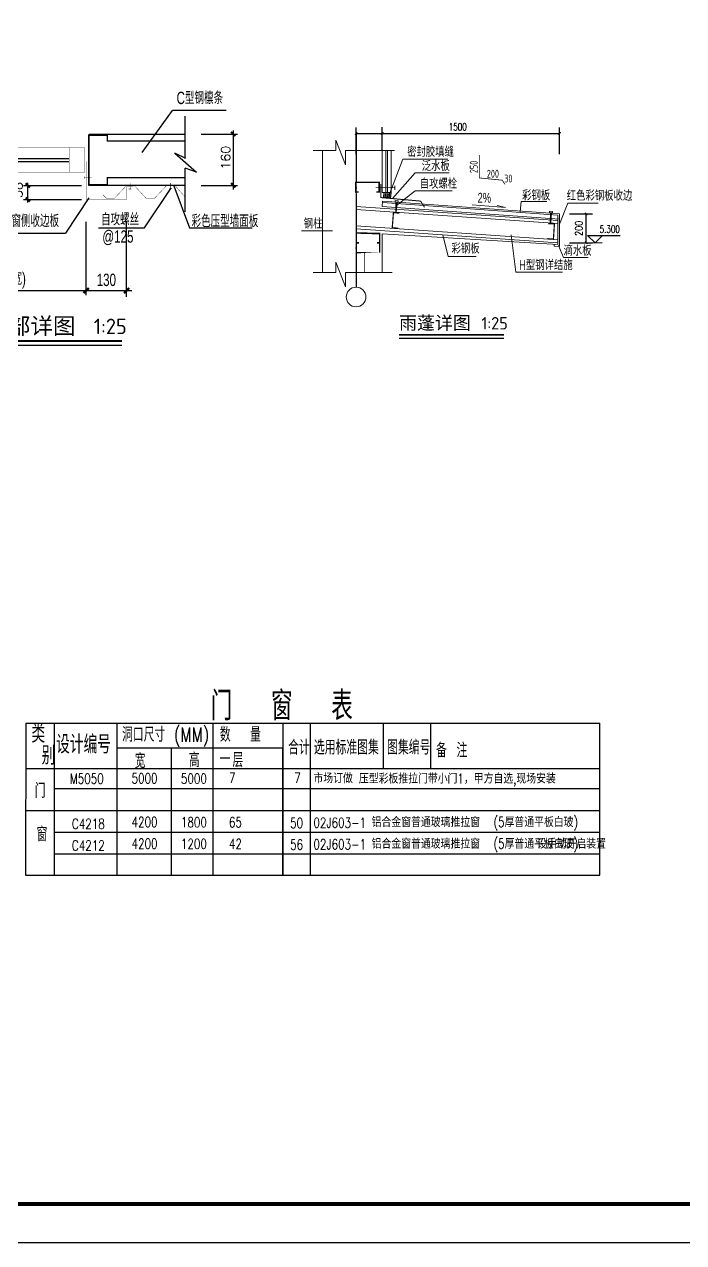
# Model space of a CAD drawing. Extents: x -21908402 to 2681150, y 103181 to 5079726.
# Drawn here: x 1506961 to 1532504, y 103181 to 150415 of the extents above; entities that cross this region are included whole.
import ezdxf

# ---------------------------------------------------------------- set-up
doc = ezdxf.new("R2010")
doc.units = 0
doc.header["$LTSCALE"] = 1000
doc.linetypes.add('DOTE', pattern=[2.4200000000000004, 2, -0.2, 0.02, -0.2])
for name, color, linetype, lineweight in [('3', 123, 'Continuous', 5), ('CC', 3, 'Continuous', 9), ('DIM1', 210, 'Continuous', 9), ('SGT', 40, 'Continuous', 9), ('WALL_$LINE', 7, 'Continuous', 9)]:
    doc.layers.add(name, color=color, linetype=linetype, lineweight=lineweight)
for name, color, linetype in [('DIM_ELEV', 3, 'Continuous'), ('DIM_SYMB', 3, 'Continuous'), ('DOTE', 1, 'DOTE'), ('PUB_DIM', 3, 'Continuous'), ('PUB_TEXT', 7, 'Continuous'), ('PUB_TITLE', 4, 'Continuous'), ('WALL', 6, 'Continuous'), ('文字', 153, 'Continuous')]:
    doc.layers.add(name, color=color, linetype=linetype)
doc.styles.add('_HZTXT', font='txt.shx', dxfattribs={"width": 0.8, "bigfont": 'hztxt.shx'})
doc.styles.add('_TCH_DIM', font='SIMPLEX', dxfattribs={"bigfont": 'GBCBIG'})
doc.styles.add('_TCH_DIM_T3', font='simplex_.ttf', dxfattribs={"width": 0.7058823529411765, "bigfont": 'GBCBIG'})
doc.styles.add('CHIN-1', font='')
doc.styles.add('DIM_FONT', font='simplex.shx', dxfattribs={"width": 0.8})
doc.styles.add('sm', font='SIM08', dxfattribs={"width": 0.7, "height": 5, "bigfont": 'HZTXT'})
doc.styles.get("Standard").update_dxf_attribs({"font": 'tssdeng.shx', "width": 0.7, "bigfont": 'hztxt.shx'})
doc.styles.get('CHIN-1').set_extended_font_data('SimSun')
doc.dimstyles.new('DIMN', dxfattribs={"dimtxt": 300, "dimasz": 100, "dimexe": 250, "dimexo": 300, "dimgap": 150, "dimtad": 1, "dimdec": 0, "dimzin": 0, "dimdsep": 46, "dimtxsty": 'DIM_FONT', "dimblk": 'ARCHTICK', "dimcen": 0.09, "dimclrt": 7, "dimazin": 2, "dimtfac": 1, "dimtdec": 0, "dimtix": 1, "dimtmove": 2, "dimatfit": 3, "dimfxl": 1, "dimtolj": 1, "dimtzin": 0, "dimarcsym": 0})

# ---------------------------------------------------------------- blocks, each defined once
blk = doc.blocks.new('d')
at = {"layer": 'WALL'}
for p, q in [((958098.360620283, -2500727.158631327), (958098.360620283, -2494182.842730624)), ((953570.6467511435, -2495166.661533745), (951835.9237665613, -2495166.661533745)), ((954467.1522626956, -2496819.842608071), (953570.6467511435, -2495166.661533745)), ((954738.9085898479, -2498060.143319595), (955965.1134820958, -2495514.670923803)), ((955965.1134820958, -2495514.670923803), (957402.1695936013, -2495514.670923803)), ((963328.2304559038, -2497238.56748816), (964299.21045938, -2495879.05410926)), ((966038.6907998607, -2495879.05410926), (964299.21045938, -2495879.05410926)), ((951502.4078412768, -2497418.069287374), (951502.4078412768, -2496039.882644902)), ((964713.8575449684, -2497418.069287328), (964713.8575449684, -2496062.899936161)), ((951502.4078412767, -2496647.115531455), (954580.4359084298, -2496647.115531455)), ((953997.5417556544, -2496672.744699552), (953997.5417556544, -2496872.744699552)), ((954597.5417556544, -2496672.744699552), (954597.5417556544, -2498272.744699552)), ((961599.1794849117, -2496672.744699552), (961599.1794849117, -2498272.744699506)), ((964713.8575449683, -2496647.115531455), (961616.2853321363, -2496647.115531455)), ((962199.1794849117, -2496672.744699506), (962199.1794849117, -2496872.744699506)), ((965232.4502648949, -2496641.919231167), (966398.0503345323, -2496641.919231167)), ((966270.2359917057, -2498426.419213818), (966270.2359917057, -2496523.192264171)), ((951502.4078412767, -2496872.744699534), (953997.5417556544, -2496872.744699552)), ((957862.9421046306, -2496791.774069409), (957862.9421046306, -2498188.785694804)), ((958332.9746431042, -2496787.719464194), (958332.9746431042, -2498184.731089588)), ((964713.8575449685, -2496872.744699506), (962199.1794849117, -2496872.744699506)), ((951836.2750998554, -2497251.330966534), (951134.0681771603, -2497870.200174426)), ((951485.1719467756, -2497426.677151801), (951836.2750998554, -2497251.330966534)), ((955228.5610566218, -2497422.744699506), (957862.9421046306, -2497422.744699552)), ((958042.9083390464, -2497586.340486941), (957654.1030178149, -2497378.378772161)), ((957654.1030178149, -2497378.378772161), (957862.9421046306, -2497545.236090369)), ((957862.9421046306, -2497445.236090416), (958042.9083390464, -2497586.340486941)), ((958512.94087752, -2497582.285881726), (958124.1355562885, -2497374.324166946)), ((958124.1355562885, -2497374.324166946), (958332.9746431042, -2497541.181485153)), ((958332.9746431042, -2497422.744699552), (960970.0443188031, -2497422.744699552)), ((958332.9746431042, -2497441.181485153), (958512.94087752, -2497582.285881726)), ((964379.9902860173, -2497251.330966534), (965082.1972090849, -2497870.200174426)), ((964731.0934394696, -2497426.677151801), (964379.9902860173, -2497251.330966534)), ((951134.0681771603, -2497870.200174426), (951502.4078412768, -2497743.104650391)), ((951502.4078412768, -2499280.726734347), (951502.4078412768, -2497743.104650391)), ((955228.5610566218, -2497522.744699506), (957862.9421046306, -2497522.744699506)), ((958332.9746431042, -2497522.744699506), (960970.0443188031, -2497522.744699552)), ((965082.1972090849, -2497870.200174426), (964713.8575449684, -2497743.104650391)), ((964713.8575449684, -2499156.433022938), (964713.8575449684, -2497743.104650391)), ((951502.4078412768, -2498055.436698704), (954009.0943968226, -2498055.436698704)), ((953997.5417556544, -2498072.744699552), (953997.5417556544, -2498272.744699552)), ((959635.5522876908, -2498853.751613976), (959635.5522876908, -2498211.93042843)), ((964713.8575449684, -2498055.436698704), (962187.626844116, -2498055.436698704)), ((962199.1794849117, -2498072.744699506), (962199.1794849117, -2498272.744699506)), ((951502.407841277, -2498295.378030682), (954609.0943968226, -2498295.378030682)), ((952057.2348646452, -2500375.0482614), (951944.759311371, -2498397.118120625)), ((952057.2348646452, -2500375.0482614), (953259.5716746827, -2498409.098685238)), ((954634.4628179749, -2498563.606773208), (955440.3779769619, -2499651.257043922)), ((959488.631464385, -2498296.59363272), (961368.6474154075, -2498296.59363272)), ((964713.8575449685, -2498295.378030682), (961587.626844116, -2498295.378030682)), ((963399.6987356561, -2499669.660497537), (964249.8740528193, -2498395.89022131)), ((964342.1528506506, -2498308.490137918), (964854.4519063476, -2499669.660497537)), ((965232.4502648949, -2498298.493456499), (966398.1039559883, -2498298.493456499)), ((959488.631464385, -2498747.346245203), (961363.6354623665, -2498747.346245203)), ((961599.9263910879, -2498697.568744219), (960845.8579892595, -2499838.454865649)), ((962820.350932919, -2501892.039105765), (962820.350932919, -2499445.431078601)), ((953375.3218161245, -2501840.574230257), (953375.3218161245, -2499472.220576558)), ((954680.7733374019, -2501840.574230257), (954680.7733374019, -2499472.220576558)), ((955440.3779769619, -2499651.257043922), (957319.2490706141, -2499651.257043922)), ((959101.1376983928, -2499838.454865649), (960845.8579892595, -2499838.454865649)), ((961515.9479035367, -2501840.574230257), (961515.9479035367, -2499472.220576511)), ((961917.4273916426, -2499669.660497537), (963399.6987356561, -2499669.660497537)), ((964854.4519063476, -2499669.660497537), (966880.5350701399, -2499669.660497537)), ((950584.3206652598, -2500375.0482614), (952057.2348646452, -2500375.0482614)), ((953194.6957348217, -2501695.19879469), (962988.49697917, -2501695.19879469))]:
    blk.add_line(p, q, dxfattribs=at)
for points, const_width in [([(957885.5584686925, -2494515.398149644), (958313.4354396095, -2494515.398149644)], 10), ([(957885.5584686925, -2494726.444922095), (958313.4354396095, -2494726.444922095)], 10), ([(953971.9915063833, -2498072.744699552), (953997.5417556134, -2498072.744699552), (953997.5417556134, -2498272.744699552), (954597.5417556134, -2498272.744699529), (954597.5417556134, -2496672.744699517), (953997.5417556134, -2496672.744699541), (953997.5417556134, -2496872.744699541)], 50), ([(962224.7297343095, -2498072.744699549), (962199.1794850794, -2498072.744699549), (962199.1794850794, -2498272.744699549), (961599.1794850868, -2498272.744699526), (961599.1794850868, -2496672.744699514), (962199.1794850794, -2496672.744699538), (962199.1794850794, -2496872.744699538)], 50), ([(966333.503119037, -2496705.186358652), (966196.457480636, -2496568.140720248)], 66), ([(954728.5610566144, -2497072.744699528), (957862.9421045152, -2497072.744699529)], 10), ([(954728.5610566144, -2497072.744699528), (954728.5610566144, -2497872.744699529)], 10), ([(955228.5610566144, -2497072.744699528), (955228.5610566144, -2497872.744699529)], 10), ([(958332.9746429515, -2497072.744699529), (961470.044318751, -2497072.744699532)], 10), ([(960970.044318751, -2497072.744699528), (960970.044318751, -2497872.744699529)], 10), ([(961470.044318751, -2497072.744699532), (961470.044318751, -2497872.744699529)], 10), ([(954672.6252396596, -2497518.665149943), (954672.6252396596, -2498748.097574573)], 10), ([(954728.5610566144, -2497872.744699529), (957862.9421045152, -2497872.744699529)], 10), ([(958332.9746429515, -2497872.744699529), (961470.044318751, -2497872.744699529)], 10), ([(961524.0960010332, -2497518.665149941), (961524.0960010332, -2498748.09757457)], 10), ([(951949.708405592, -2498220.856654524), (951949.708405592, -2498410.918102026)], 20), ([(953259.5716748056, -2498228.55041606), (953259.5716748056, -2498418.611863563)], 20), ([(954506.3287038845, -2498051.95754549), (954753.869185139, -2498051.95754549)], 20), ([(954744.3560068053, -2498008.721063813), (954744.3560067979, -2498095.194027164)], 20), ([(959700.1995844212, -2498367.206452096), (959563.1539460164, -2498230.160813692)], 66), ([(961690.3925368157, -2498051.957545487), (961442.8520555613, -2498051.957545487)], 20), ([(961452.3652338949, -2498008.721063812), (961452.3652338949, -2498095.194027163)], 20), ([(962937.1495658909, -2498228.550416057), (962937.1495658909, -2498418.61186356)], 20), ([(964247.0128351008, -2498220.856654519), (964247.0128351008, -2498410.918102023)], 20), ([(966333.552722354, -2498361.760584009), (966196.5070839529, -2498224.714945605)], 66), ([(951806.7735141111, -2498308.490137921), (951502.4078412767, -2498653.029008786)], 10.8), ([(952089.9342573737, -2498308.490137921), (951806.7735141111, -2498308.490137921)], 10.8), ([(951992.9448872698, -2498401.404923691), (951906.4719239143, -2498401.404923689)], 20), ([(952468.8977814694, -2498711.690137921), (952089.9342573737, -2498308.490137921)], 10.8), ([(953118.6918963348, -2498308.490137921), (952747.3076265422, -2498711.690137921)], 10.8), ([(953385.8728083489, -2498308.490137921), (953118.6918963348, -2498308.490137921)], 10.8), ([(953161.9094684166, -2498340.069869625), (953386.4077810613, -2498340.069869625)], 10), ([(953302.8081564833, -2498409.098685228), (953216.3351931279, -2498409.098685226)], 20), ([(953381.7550448594, -2498335.551397254), (953381.7550448594, -2498752.837145668)], 10), ([(953764.8362025474, -2498711.690137921), (953385.8728083489, -2498308.490137921)], 10.8), ([(954025.5265590218, -2498711.690137921), (954136.3906477136, -2498600.826049231)], 10.8), ([(959698.9448282537, -2498821.449918864), (959561.8991898489, -2498684.404280459)], 66), ([(962171.194681671, -2498711.690137919), (962060.3305929829, -2498600.82604923)], 10.8), ([(962431.8850381528, -2498711.690137919), (962810.8484323439, -2498308.490137918)], 10.8), ([(963034.8117722799, -2498340.069869623), (962810.313459639, -2498340.069869623)], 10), ([(962810.8484323439, -2498308.490137918), (963078.0293443655, -2498308.490137918)], 10.8), ([(962814.9661958334, -2498335.551397251), (962814.9661958334, -2498752.837145665)], 10), ([(962893.9130842169, -2498409.098685225), (962980.3860475686, -2498409.098685224)], 20), ([(963078.0293443655, -2498308.490137918), (963449.4136141506, -2498711.690137917)], 10.8), ([(963727.8234592308, -2498711.690137917), (964106.7869833228, -2498308.490137918)], 10.8), ([(964106.7869833228, -2498308.490137918), (964389.9477265892, -2498308.490137918)], 10.8), ([(964203.7763534305, -2498401.404923687), (964290.2493167785, -2498401.404923686)], 20), ([(964389.9477265892, -2498308.490137918), (964713.8575449684, -2498675.152784355)], 10.8), ([(952747.3076265422, -2498711.690137921), (952468.8977814694, -2498711.690137921)], 10.8), ([(953375.76337532, -2498748.097574573), (954672.6252396596, -2498748.097574573)], 10), ([(954025.5265590218, -2498711.690137921), (953764.8362025474, -2498711.690137921)], 10.8), ([(962820.9578653802, -2498748.09757457), (961524.0960010332, -2498748.09757457)], 10), ([(962171.194681671, -2498711.690137919), (962431.8850381528, -2498711.690137919)], 10.8), ([(963449.4136141506, -2498711.690137917), (963727.8234592308, -2498711.690137917)], 10.8), ([(957886.1248834361, -2500263.534162834), (958314.0018543531, -2500263.534162834)], 10), ([(957886.1248834361, -2500474.580935284), (958314.0018543531, -2500474.580935284)], 10), ([(953292.9093201351, -2501778.667344033), (953458.9837164734, -2501612.592947693)], 79.97999999200202), ([(954598.3608413492, -2501778.667344033), (954764.4352376875, -2501612.592947693)], 79.97999999200202), ([(961433.5354074021, -2501778.730813633), (961599.6098037479, -2501612.656417292)], 79.97999999200202), ([(962737.9384370488, -2501778.730813633), (962904.0128333871, -2501612.656417292)], 79.97999999200202)]:
    blk.add_lwpolyline(points, dxfattribs=dict(at, const_width=const_width))
at = {"layer": 'WALL', "color": 3, "const_width": 70}
blk.add_lwpolyline([(953917.8671302206, -2503322.367381223), (962669.155564518, -2503322.367381223)], dxfattribs=at)
at = {"layer": 'WALL', "color": 3}
blk.add_lwpolyline([(953917.8671302206, -2503462.367381223), (962669.155564518, -2503462.367381223)], dxfattribs=at)
at = {"layer": 'WALL', "style": 'sm', "width": 0.7}
for s, p in [('C型钢檩条', (951886.2176402109, -2494993.903200663)), ('自攻螺丝', (956017.3656508413, -2495347.829953338)), ('@250', (956206.8725152244, -2495931.162177942)), ('C型钢檩条', (964436.6281004581, -2495670.467276387)), ('窗侧收边板', (955535.8535697288, -2499481.569612487)), ('窗侧收边板', (959103.9775695428, -2499642.08548277)), ('自攻螺丝', (961997.3133313073, -2499593.270460976)), ('彩色压型墙面板', (964920.0126154362, -2499646.26306134)), ('自攻螺丝', (950587.7272788286, -2500234.595223493)), ('@125', (962039.5974169065, -2500148.671267669)), ('@125', (950764.9548764005, -2500853.388479515)), ('130', (953715.107555904, -2501548.786634631)), ('4200', (957657.2071777959, -2501547.638875901)), ('(窗宽)', (958705.6696222336, -2501508.522450809)), ('130', (961855.7971129497, -2501548.786634631))]:
    blk.add_text(s, height=400, dxfattribs=at).set_placement(p)
at = {"layer": 'WALL', "style": '_TCH_DIM'}
for s, p in [('160', (966170.9843611759, -2497787.505906665)), ('38', (959458.7067740341, -2498705.106949139))]:
    blk.add_text(s, height=300, rotation=90, dxfattribs=at).set_placement(p)
at = {"layer": 'WALL', "color": 0, "style": 'CHIN-1'}
blk.add_text('窗与墙皮建筑细部详图', height=531.6455696202532, dxfattribs=at).set_placement((953917.8671302206, -2503102.620545779))
at = {"layer": 'WALL', "color": 0}
blk.add_text('1:25', height=500, dxfattribs=at).set_placement((961760.2299994191, -2503102.620545779))
blk = doc.blocks.new('_ArchTick')
at = {"color": 0, "linetype": 'ByBlock', "const_width": 0.4}
blk.add_lwpolyline([(-0.5, -0.5), (0.5, 0.5)], dxfattribs=at)
blk = doc.blocks.new('*D78')
at = {"layer": 'Defpoints', "color": 0}
for p in [(802377.8300559158, -2479624.633473248), (803352.9438954825, -2479624.633473248), (802377.8300559158, -2480792.601889545)]:
    blk.add_point(p, dxfattribs=at)
at = {"layer": 'PUB_DIM', "color": 0, "lineweight": -2}
for p, q in [((802677.8300559158, -2479624.633473248), (803602.9438954825, -2479624.633473248)), ((803352.9438954825, -2480792.601889545), (803352.9438954825, -2479624.633473248)), ((802677.8300559158, -2480792.601889545), (803602.9438954825, -2480792.601889545))]:
    blk.add_line(p, q, dxfattribs=at)
at = {"layer": 'PUB_DIM', "color": 0, "lineweight": -2, "xscale": 100, "yscale": 100, "zscale": 100}
for p, rotation in [((803352.9438954825, -2479624.633473248), 90), ((803352.9438954825, -2480792.601889545), 270)]:
    blk.add_blockref('_ArchTick', p, dxfattribs=dict(at, rotation=rotation))
at = {"layer": 'PUB_DIM', "color": 7, "insert": (803052.9438954829, -2480208.617681396), "char_height": 300, "attachment_point": 5, "rotation": 90, "style": 'DIM_FONT'}
blk.add_mtext('\\A1;200', dxfattribs=at)
blk = doc.blocks.new('GFDDSSS')
for p, q in [((1368829.423831532, 91738.01101260568), (1368829.423831532, 89975.87197883821)), ((1370657.920883108, 91738.01101260568), (1370657.920883108, 89975.89201021832)), ((1358510.135506628, 90786.73209015682), (1364941.084840809, 90787.27014496207)), ((1354972.322302139, 89975.72183172894), (1377215.869154189, 89975.9638533335)), ((1356075.324414068, 89975.73225631955), (1377215.931266171, 89975.9638539211)), ((1356075.580261111, 89208.03196017619), (1377216.166095292, 89208.27398178284)), ((1354972.423331555, 88353.45577482652), (1377215.970183597, 88353.69779642898)), ((1356075.361148419, 88353.48045963509), (1377215.9469826, 88353.72248124128)), ((1356075.395499117, 88353.48046028259), (1377215.981333297, 88353.7224818882)), ((1356075.472346192, 88353.45577665168), (1377216.058180373, 88353.69779825833)), ((1356075.472346192, 88353.45577665168), (1377216.058180373, 88353.69779825833)), ((1356075.472346192, 88353.45577665168), (1377216.046493806, 88353.67625512433)), ((1356075.484032759, 88353.47731978522), (1377216.069866942, 88353.71934139234)), ((1356075.484032759, 88353.47731978522), (1377216.058180373, 88353.69779825833)), ((1356075.61169899, 88353.47732106684), (1377216.197533172, 88353.71934267349)), ((1356075.662523301, 88353.47732157697), (1377216.248357483, 88353.71934318362)), ((1356075.472346038, 87515.86572383932), (1377216.05818022, 87516.10774544597)), ((1356075.502373959, 87515.88726647565), (1377216.076521571, 87516.10774494772)), ((1356075.58796109, 87515.88726804621), (1377216.162108703, 87516.10774651886)), ((1356075.481931642, 86678.5632727527), (1377216.067765823, 86678.80529435935)), ((1356075.48193489, 86678.27953127104), (1377216.067769072, 86678.52155287769))]:
    blk.add_line(p, q)
at = {"layer": 'PUB_TEXT'}
for p, q in [((1356075.364581943, 91737.70259211754), (1356074.680791799, 85840.69332951674)), ((1358510.114673659, 91737.78213072714), (1358509.518611443, 85840.72465941813)), ((1362219.081173995, 91737.80510306364), (1362218.379744115, 85840.77238261871)), ((1364941.084840799, 91738.23902202974), (1364940.401065926, 85840.80740780968)), ((1366000.608392928, 91738.01101260813), (1365999.848503803, 85840.82104008674)), ((1360608.000966237, 90786.73209015612), (1360607.311349908, 85840.75165244378)), ((1364940.368092133, 85840.80740738541), (1364941.057705932, 90786.84651799622)), ((1364940.387057172, 85840.80740762944), (1364941.076665256, 90787.35074124316)), ((1364940.395245267, 85840.8074077348), (1364941.084840799, 90787.27014497464)), ((1364940.395245267, 85840.8074077348), (1364941.084840799, 90787.27014496626)), ((1364940.395245269, 85840.80740773477), (1364941.084840799, 90787.27014497778)), ((1364940.39522924, 85840.8074077346), (1364941.084840799, 90787.27014496207))]:
    blk.add_line(p, q, dxfattribs=at)
at = {"layer": 'WALL'}
for p, q in [((1354972.40356409, 91737.70259211789), (1354971.643671437, 85840.6791363561)), ((1354972.40356409, 91737.70259211789), (1377215.950416132, 91737.94461372524)), ((1377215.189091271, 85840.93535012513), (1377215.950416132, 91737.94461372524)), ((1354971.643671437, 85840.67913635614), (1377215.199808217, 85840.93535026305))]:
    blk.add_line(p, q, dxfattribs=at)
at = {"layer": 'PUB_TEXT', "style": '_HZTXT', "width": 0.7499999999782222}
blk.add_text('门  窗  表', height=1118.567311581981, dxfattribs=at).set_placement((1362140.254731269, 91850.40978423465))
at = {"layer": '文字', "color": 7, "linetype": 'Continuous', "style": '_HZTXT'}
for s, height, width, p in [('类  ', 708.7242486183532, 0.7499999999783792, (1355196.05340446, 90978.64472064172, 9047.272529363847)), ('洞口尺寸', 559.2836557907285, 0.7499999999782222, (1358705.973282773, 91018.45667011844)), ('(MM)', 559.2836557907285, 0.7499999999782222, (1360714.374221432, 91010.48689589597)), ('数  量', 559.2836557912524, 0.7500000027721899, (1362496.771339464, 91018.82348466438)), ('设计编号', 708.724248618877, 0.7499999999778248, (1356152.277011374, 90561.78614337504)), ('  别', 708.7242486183532, 0.7499999999778248, (1354641.566733344, 90134.29850649153, 9047.272529363847)), ('合计', 559.2836557907285, 0.7499999999782222, (1365142.404547561, 90518.23344623839)), ('选用标准图集', 559.2836557912524, 0.7499999999782222, (1366138.938494179, 90520.59976341046)), ('图集编号', 559.2836557912524, 0.7499999999782222, (1368976.41050551, 90520.59976341046)), ('备 注', 559.2836557907285, 0.7499999999782222, (1370872.473097622, 90409.7064044688)), ('宽', 559.2836557907285, 0.7499999999782222, (1359197.198669971, 89996.56522288645)), ('高', 559.2836557907285, 0.7499999999782222, (1361292.619064941, 90030.79612783313)), ('一', 559.2836557907285, 0.7499999999782222, (1362484.403955538, 90069.29711799027)), ('层', 559.2836557912524, 0.7499999999782222, (1362986.591809042, 90031.39861608896)), ('M5050', 391.4985590539291, 0.7499999999781217, (1356688.233908181, 89392.59114647296)), ('5000', 391.4985590539291, 0.7499999999781217, (1359074.746462376, 89403.14772881067)), ('5000', 391.4985590539291, 0.7499999999781217, (1360986.88759943, 89394.74955048098)), ('7', 391.4985590539291, 0.7499999999781217, (1362852.403864894, 89426.3439780742)), ('7', 391.4985590539291, 0.7500000027720894, (1365380.694719832, 89425.82491025812)), ('市场订做', 391.4985590539291, 0.7499999999781217, (1366120.626581406, 89411.21921405615)), ('压型彩板推拉门带小门1，甲方自选,现场安装', 391.4985590539291, 0.7499999999781217, (1367883.633004545, 89398.35286507441)), ('门', 559.2836557907285, 0.7499999999782222, (1355322.195666865, 88842.04985125706)), ('C4218', 391.4985590539291, 0.7500000013751057, (1356767.047101068, 87638.92930880556)), ('4200', 391.4985590539291, 0.7499999999781217, (1359074.792888202, 87710.59893093928)), ('1800', 391.4985590539291, 0.7499999999781217, (1360986.934025257, 87701.30589873)), ('65', 391.4985590544529, 0.7499999999771182, (1362846.767018785, 87699.25464611658)), ('50', 391.4985590539291, 0.7499999999781217, (1365218.498876861, 87671.50054208183)), ('02J603-1', 391.4985590539291, 0.7499999999781217, (1366120.666059083, 87681.9697755237)), ('铝合金窗普通玻璃推拉窗  (5厚普通平板白玻)', 391.4985590544529, 0.7499999999771182, (1368377.691712962, 87710.45606741478)), ('窗', 559.2836557907285, 0.7499999985812383, (1355397.205799378, 87154.99349535775)), ('C4212', 391.4985590539291, 0.7499999999781217, (1356767.00532806, 86801.37337171851)), ('4200', 391.4985590539291, 0.7499999999781217, (1359074.751115193, 86873.04299385223)), ('1200', 391.4985590539291, 0.7499999999781217, (1360986.892252248, 86863.74996164307)), ('42', 391.4985590544529, 0.7499999999771182, (1362846.777796234, 86861.67335719083)), ('56', 391.4985590539291, 0.7500000027720894, (1365218.45710385, 86833.94460499479)), ('02J603-1', 391.4985590539291, 0.7499999999781217, (1366120.624286074, 86844.41383843677)), ('铝合金窗普通玻璃推拉窗  (5厚普通平板白玻)', 391.4985590539291, 0.7499999999781217, (1368377.649939955, 86872.90013032773)), ('设手动开启装置', 391.4985590539291, 0.7499999999781217, (1374784.965385991, 86872.90013032773))]:
    blk.add_text(s, height=height, dxfattribs=dict(at, width=width)).set_placement(p)
blk = doc.blocks.new('333')
at = {"layer": '3'}
for p, q in [((792701.036508979, -2477069.780037418), (792701.036508979, -2481995.53630841)), ((795116.7611468585, -2477069.780037418), (795116.7611468585, -2478765.350342574)), ((795266.7611468569, -2477069.780037418), (795266.7611468585, -2478765.350342574)), ((795326.7611468569, -2477069.780037418), (795326.7611468569, -2478765.350342574)), ((795476.7611468569, -2477069.780037418), (795476.7611468569, -2478765.350342574)), ((795954.3010158569, -2477412.478924375), (795380.3974710406, -2478889.510637166)), ((797769.0590106593, -2477412.478924375), (795954.3010158569, -2477412.478924375)), ((796451.3667082862, -2477970.282782345), (795536.9905701877, -2479009.197821172)), ((797824.8915580341, -2477970.282782345), (796451.3667082862, -2477970.282782345)), ((795696.7779142038, -2479285.587301399), (796454.129137178, -2478693.941185479)), ((797937.1462839511, -2478693.941185479), (796454.129137178, -2478693.941185479)), ((802207.5768373818, -2479678.750854297), (795126.3519776585, -2479169.70835013)), ((802267.5768373818, -2479622.911019181), (795130.188309978, -2479109.831121116)), ((798742.1445604796, -2479257.124194912), (800097.0238071561, -2479371.997547688)), ((800097.0238071561, -2479371.997547688), (799752.7037451864, -2479284.61940928)), ((800731.513479461, -2479126.058809573), (800684.9760504009, -2479541.870141576)), ((801765.5743267597, -2479126.058809573), (800731.513479461, -2479126.058809573)), ((802616.0041892522, -2479185.176352262), (802267.5768373823, -2480042.567133818)), ((803829.8689201736, -2479185.176352262), (802616.0041892522, -2479185.176352262)), ((794062.9023055569, -2479331.983214899), (802207.5768373818, -2479892.601889545)), ((794062.9023055569, -2479451.983214899), (802207.5768373818, -2480012.601889545)), ((802267.5768373818, -2479832.601889545), (795116.7611468585, -2479319.401422663)), ((801875.2928251431, -2479519.967202136), (801871.0983363242, -2479571.335352545)), ((801990.8527943522, -2479579.008017186), (801871.0983363242, -2479571.335352545)), ((801995.0472831698, -2479527.639866777), (801875.2928251431, -2479519.967202136)), ((801904.394077708, -2479573.468609727), (801896.4345940502, -2479972.397697954)), ((801919.1741661998, -2479972.397697954), (801952.1772385063, -2479576.530075448)), ((801995.0472831698, -2479527.639866777), (801990.8527943522, -2479579.008017186)), ((802207.5768373818, -2479678.750854297), (802207.5768373818, -2480865.107910105)), ((802267.5768373818, -2479622.911019181), (802267.5768373833, -2480944.071992962)), ((794062.9023055569, -2480111.983214899), (802207.5768373818, -2480672.601889545)), ((794062.9023055569, -2480231.983214899), (802207.5768373818, -2480792.601889545)), ((791856.2968634353, -2480305.165483304), (793117.3034327582, -2480305.165483304)), ((795116.7611468569, -2480425.677620944), (795116.7611468569, -2481995.53630841)), ((802207.5768373818, -2480865.107910105), (795116.7611468569, -2480425.677620944)), ((797785.0460677492, -2481350.732089229), (797558.46213118, -2480472.59149322)), ((800317.3115675347, -2480473.81408514), (800507.5406302691, -2481973.525913228)), ((802063.3318615975, -2480856.168795878), (802063.3318615975, -2480931.414573465)), ((802262.9315646888, -2480943.784117263), (802063.3318615975, -2480931.414573465)), ((802230.080623609, -2480907.294495211), (802439.7435040043, -2481381.142042076)), ((798912.0148811669, -2481350.732089229), (797785.0460677492, -2481350.732089229)), ((802439.7435040043, -2481381.142042076), (803431.994536806, -2481381.142042076)), ((800507.5406302691, -2481973.525913228), (802394.9302203545, -2481973.525913228))]:
    blk.add_line(p, q, dxfattribs=at)
for points in [[(792336.3044668632, -2477069.780037418), (793249.8471349657, -2477069.780037418), (793249.8471349657, -2476652.151132193), (793635.6128739538, -2477648.033449771), (793635.6128739538, -2477069.780037418), (795617.3113290855, -2477069.780037418)], [(792336.3044668632, -2481995.53630841), (793249.8471349657, -2481995.53630841), (793249.8471349657, -2481577.907403185), (793635.6128739538, -2482573.789720763), (793635.6128739538, -2481995.53630841), (795515.5610187256, -2481995.53630841)]]:
    blk.add_lwpolyline(points, dxfattribs=at)
at = {"layer": '3', "const_width": 32}
blk.add_lwpolyline([(794409.6033180477, -2481995.53630841), (794409.6033180477, -2481188.391869202)], dxfattribs=at)
at = {"layer": '3'}
blk.add_circle((794062.9023055569, -2482979.99607589), 396.4305995119736, dxfattribs=at)
at = {"layer": 'CC'}
for p, q in [((795183.1624867381, -2478765.350342574), (795165.256775056, -2478971.884885067)), ((795261.1116434799, -2478765.350342574), (795243.2059317993, -2478971.884885067))]:
    blk.add_line(p, q, dxfattribs=at)
at = {"layer": 'CC', "color": 3, "linetype": 'Continuous'}
blk.add_line((795130.188309978, -2479109.831121116), (795116.7611468569, -2479319.401422663), dxfattribs=at)
at = {"layer": 'CC', "const_width": 57.6}
for points in [[(794885.7247772665, -2478742.243469479), (794993.724777268, -2478742.243469479), (794993.7247772694, -2478346.243469479), (794053.0025813566, -2478346.243469479), (794053.0025813566, -2478742.243469479), (794161.0025813566, -2478742.243469479)], [(794910.672987038, -2480792.391869202), (795018.672987038, -2480792.391869202), (795018.6729870394, -2480396.391869203), (794077.9507911266, -2480396.391869202), (794077.9507911266, -2480792.391869202), (794185.9507911266, -2480792.391869202)], [(794910.672987038, -2480792.391869202), (795018.672987038, -2480792.391869202), (795018.6729870394, -2481188.391869201), (794077.9507911266, -2481188.391869202), (794077.9507911266, -2480792.391869202), (794185.9507911266, -2480792.391869202)]]:
    blk.add_lwpolyline(points, dxfattribs=at)
at = {"layer": 'DIM1', "color": 3, "linetype": 'Continuous'}
for p, q in [((794062.9023055569, -2477069.780037418), (794062.9023055569, -2479331.983214899)), ((795476.7611468569, -2478765.350342574), (795116.7611468569, -2478765.350342574)), ((795461.2533033789, -2478944.22652548), (795167.6546432585, -2478944.226525479)), ((795465.7555692272, -2478892.294860668), (795172.1569091083, -2478892.294860668)), ((795471.0082185508, -2478831.707851105), (795177.409558432, -2478831.707851105)), ((795643.4033663945, -2479085.45790147), (795639.2088775756, -2479136.82605188)), ((795758.9633356021, -2479144.49871652), (795639.2088775756, -2479136.82605188)), ((795763.1578244211, -2479093.130566111), (795643.4033663945, -2479085.45790147)), ((795670.6759411872, -2479138.842145729), (795662.4294915632, -2479567.486637724)), ((795685.1690637113, -2479567.486637724), (795719.366206673, -2479141.961729622)), ((795763.1578244211, -2479093.130566111), (795758.9633356021, -2479144.49871652)), ((794062.9023055569, -2479331.983214899), (794062.9023055569, -2481995.53630841)), ((803552.9438954825, -2480792.601889545), (803990.4051338204, -2480792.601889545))]:
    blk.add_line(p, q, dxfattribs=at)
blk.add_lwpolyline([(799041.2438940776, -2477245.337418159, 30, 30, 0), (799041.2438940776, -2478172.726504055, 30, 30, 0), (799963.7836646317, -2478263.423050635, 30, 30, 0), (800068.6077050847, -2478431.030663459, 20, 20, 0)], format="xyseb", dxfattribs=at)
for points, const_width in [([(795061.8882429423, -2478423.059315173), (795061.8882429423, -2478964.666397522), (796666.6267752574, -2479107.804335924), (796823.9276627915, -2479359.318247825)], 40), ([(795765.3972707392, -2480205.112028473), (795522.9756908463, -2480184.227467828), (795570.6616508679, -2479573.342100619), (795812.4201793135, -2479594.169539542)], 48), ([(801785.1283086912, -2480626.649028963), (802028.0477523312, -2480640.596472198), (802068.0853525923, -2480029.162196728), (801825.8303221152, -2480015.252901387)], 48)]:
    blk.add_lwpolyline(points, dxfattribs=dict(at, const_width=const_width))
at = {"layer": 'DIM_ELEV'}
for p, q in [((803709.7762619937, -2480792.601889545), (803409.7762619937, -2480492.601889545)), ((803409.7762619937, -2480492.601889545), (804726.8579694154, -2480492.601889545)), ((803709.7762619937, -2480792.601889545), (804009.7762619937, -2480492.601889545))]:
    blk.add_line(p, q, dxfattribs=at)
at = {"layer": 'DIM_SYMB', "const_width": 70}
blk.add_lwpolyline([(795797.4944412764, -2484504.196929887), (800029.7955338014, -2484504.196929887)], dxfattribs=at)
at = {"layer": 'DIM_SYMB'}
blk.add_lwpolyline([(795797.4944412764, -2484644.196929887), (800029.7955338014, -2484644.196929887)], dxfattribs=at)
at = {"layer": 'DOTE'}
blk.add_line((794062.9023055569, -2476374.840763948), (794062.9023055569, -2482578.82500509), dxfattribs=at)
at = {"layer": 'PUB_DIM'}
for p, q in [((794062.9023055569, -2477213.564358198), (794062.9023055569, -2476129.296505409)), ((795116.7611468585, -2477069.780037418), (795116.7611468585, -2476121.197795294)), ((802271.6302451254, -2477213.564358198), (802271.6302451254, -2476129.296505409)), ((794062.9023055569, -2476379.296505409), (802271.6302451254, -2476379.296505409))]:
    blk.add_line(p, q, dxfattribs=at)
at = {"layer": 'SGT'}
for p, q in [((795344.8352658213, -2478765.350342574), (795326.9295541393, -2478971.884885067)), ((795418.5479237156, -2478765.350342574), (795398.3908468098, -2478997.853396941)), ((795476.7611468569, -2478765.350342574), (795456.1697923886, -2479002.862598445))]:
    blk.add_line(p, q, dxfattribs=at)
at = {"layer": 'WALL_$LINE'}
for points, const_width in [([(794851.5563430162, -2478560.495098281), (795630.5746949213, -2478560.495098281)], 24), ([(795630.5746949213, -2478659.642803744), (795630.5746949213, -2478479.708085696)], 40)]:
    blk.add_lwpolyline(points, dxfattribs=dict(at, const_width=const_width))
at = {"layer": 'PUB_DIM', "xscale": 100, "yscale": 100, "zscale": 100, "rotation": 180}
for p in [(794062.9023055569, -2476379.296505409), (795116.7611468569, -2476379.296505409)]:
    blk.add_blockref('_ArchTick', p, dxfattribs=at)
at = {"layer": 'PUB_DIM', "xscale": 100, "yscale": 100, "zscale": 100}
blk.add_blockref('_ArchTick', (802271.6302451254, -2476379.296505409), dxfattribs=at)
at = {"layer": '3', "style": 'sm', "width": 0.7}
for s, p in [('密封胶填缝', (796123.0498112321, -2477319.87718783)), ('泛水板', (796712.4968272515, -2477893.266661348)), ('自攻螺栓', (796630.0382262827, -2478604.58754712)), ('2%', (798967.4863406839, -2479174.20828449)), ('彩钢板', (800764.2311692, -2479077.889240385)), ('红色彩钢板收边', (802565.092014269, -2479088.521801066)), ('钢柱', (791950.9137745113, -2480216.973072742)), ('彩钢板', (797914.9405622617, -2481224.833600788)), ('滴水板', (802434.4964717806, -2481311.322947351)), ('H型钢详结施', (800643.4188259409, -2481892.054063051))]:
    blk.add_text(s, height=399.999999744, dxfattribs=at).set_placement(p)
at = {"layer": 'PUB_DIM', "color": 7, "insert": (798167.2662753412, -2476104.296505409), "char_height": 297.5, "attachment_point": 5, "style": '_TCH_DIM_T3'}
blk.add_mtext('\\A1;1500', dxfattribs=at)
at = {"layer": 'PUB_TEXT', "style": '_TCH_DIM', "width": 0.7058823529411765}
blk.add_text('5.300', height=297.5, dxfattribs=at).set_placement((803896.8579694154, -2480387.601889545))
at = {"layer": 'PUB_TEXT', "style": 'CHIN-1'}
blk.add_text('雨蓬详图', height=531.6455696202532, dxfattribs=at).set_placement((795797.4944412764, -2484290.35726744))
at = {"layer": 'PUB_TEXT'}
blk.add_text('1:25', height=500, dxfattribs=at).set_placement((799120.8699687026, -2484290.35726744))
at = {"layer": 'WALL_$LINE', "width": 0.7659999999999999}
blk.add_text('250', height=320, rotation=90, dxfattribs=at).set_placement((798971.9156448749, -2477976.33347112))
for s, p in [('200', (799341.0421312359, -2478162.607626329)), ('30', (800044.1401766596, -2478355.829303371))]:
    blk.add_text(s, height=320, dxfattribs=at).set_placement(p)
at = {"layer": 'PUB_DIM'}
dim = blk.add_linear_dim(base=(803352.9438954825, -2479624.633473248), p1=(802377.8300559158, -2480792.601889545), p2=(802377.8300559158, -2479624.633473248), angle=90, text='200', dimstyle='DIMN', dxfattribs=at)
dim.commit()
dim.dimension.update_dxf_attribs({"geometry": '*D78', "text_midpoint": (803052.9438954829, -2480208.617681396)})

msp = doc.modelspace()

# ---------------------------------------------------------------- linework, layer by layer
at = {"layer": 'PUB_TITLE'}
msp.add_lwpolyline([(1316121.75762333, 103180.6042864961), (1568421.75762333, 103180.6042864961), (1568421.75762333, 192280.6042864961), (1316121.75762333, 192280.6042864961)], close=True, dxfattribs=at)
at = {"layer": 'PUB_TITLE', "const_width": 150}
msp.add_lwpolyline([(1319871.75762333, 104680.6042864961), (1566921.75762333, 104680.6042864961), (1566921.75762333, 190780.6042864961), (1319871.75762333, 190780.6042864961)], close=True, dxfattribs=at)

# ---------------------------------------------------------------- block references
for name, p, xscale, yscale, zscale in [('d', (355534.7245396815, 3142127.508918303), 1.199999999196734, 1.200000000186265, 1.199999999995634), ('333', (757512.4753194674, 2523505.703317107), 0.9600000008940697, 0.9599999999627471, 0.9599999999965074)]:
    msp.add_blockref(name, p, dxfattribs=dict(xscale=xscale, yscale=yscale, zscale=zscale))
msp.add_blockref('GFDDSSS', (152038.9543261665, 31582.11722189729))

doc.saveas('drawing.dxf')
